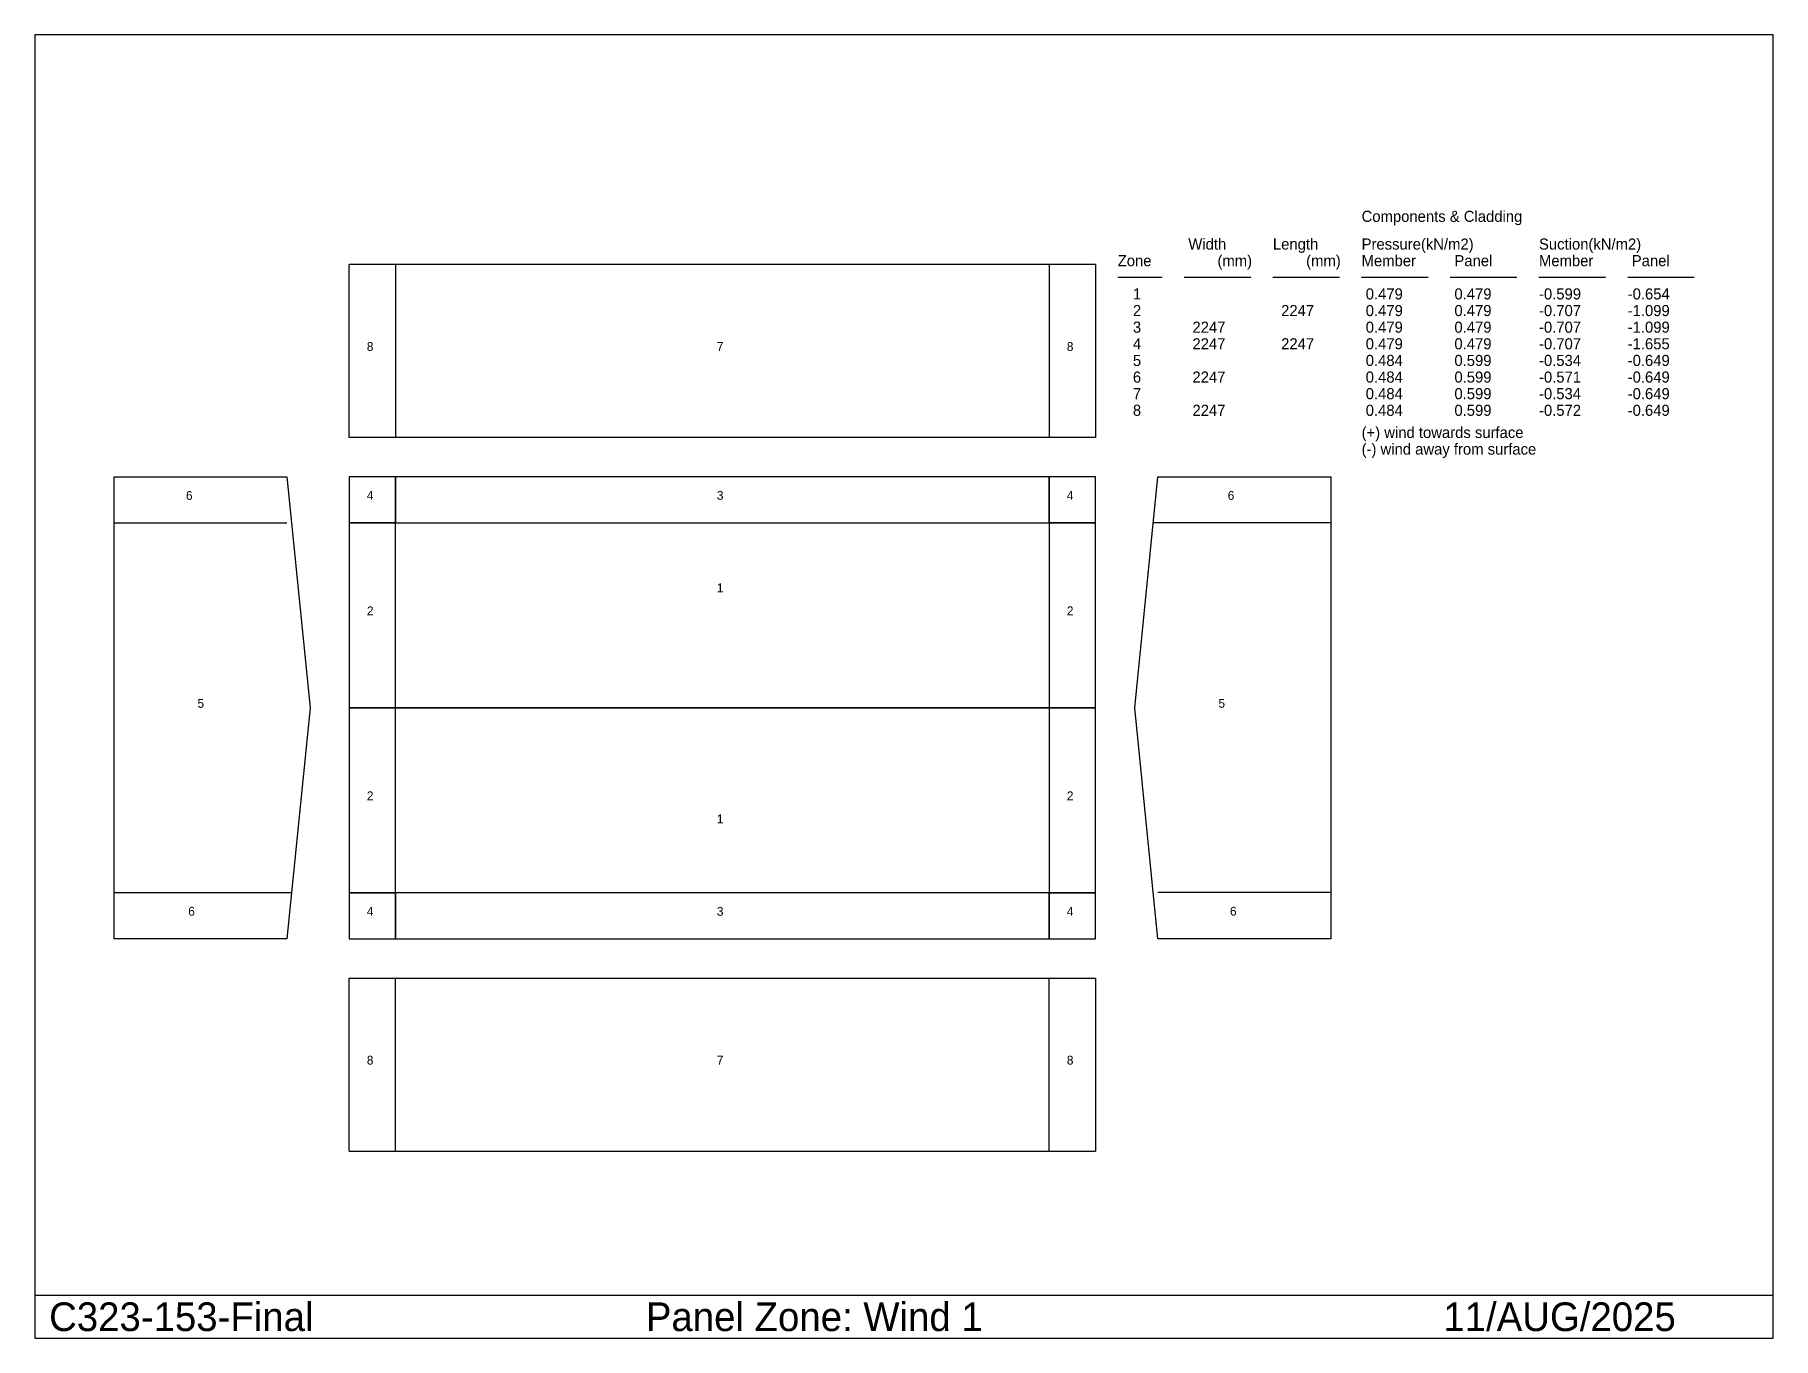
# Model space of a CAD drawing. Extents: x -1275 to 5770, y -1619 to 3664.
import ezdxf

# ---------------------------------------------------------------- set-up
doc = ezdxf.new("R2010")
doc.units = 0
doc.linetypes.add('CONTIN', pattern=[0])
doc.linetypes.add('DASHED', pattern=[84.52, 56.35, -28.17])
doc.layers.get('0').update_dxf_attribs({"linetype": 'CONTIN'})
for name, color, linetype in [('1', 7, 'CONTIN'), ('2', 7, 'CONTIN'), ('21', 7, 'CONTIN'), ('8', 5, 'DASHED')]:
    doc.layers.add(name, color=color, linetype=linetype)

msp = doc.modelspace()

# ---------------------------------------------------------------- linework, layer by layer
for p, q in [((5769.868, 3664.175), (-1274.551, 3664.175)), ((-1274.551, 3664.175), (-1274.551, -1619.139)), ((5769.868, -1619.139), (5769.868, 3664.175)), ((-1274.551, -1444.79), (5769.868, -1444.79)), ((-1274.551, -1619.139), (5769.868, -1619.139))]:
    msp.add_line(p, q)
at = {"layer": '1'}
for p, q in [((-0.046, 2031.758), (0, 2733.424)), ((3023.75, 2733.225), (0, 2733.424)), ((187.25, 2733.412), (187.203, 2031.745)), ((3023.75, 2733.225), (3023.704, 2031.558)), ((3023.704, 2031.558), (-0.046, 2031.758)), ((-954.35, 1872.5), (-252.683, 1872.5)), ((-954.35, 1872.5), (-954.35, 0)), ((-252.683, 1872.5), (-159.058, 936.25)), ((3023.75, 1872.5), (0, 1872.5)), ((0, 1872.5), (0, 0)), ((3023.75, 1872.5), (0, 1872.5)), ((0, 1872.5), (0, 936.25)), ((187.25, 1872.5), (0, 1872.5)), ((0, 1872.5), (0, 1686.179)), ((2836.5, 1872.5), (187.25, 1872.5)), ((187.25, 1872.5), (187.25, 1686.179)), ((187.25, 1686.179), (187.25, 1872.5)), ((2836.5, 1686.179), (2836.5, 1872.5)), ((3023.75, 1872.5), (2836.5, 1872.5)), ((2836.5, 1872.5), (2836.5, 1686.179)), ((3023.75, 0), (3023.75, 1872.5)), ((3023.75, 936.25), (3023.75, 1872.5)), ((3023.75, 1686.179), (3023.75, 1872.5)), ((3182.808, 936.25), (3276.433, 1872.5)), ((3276.433, 1872.5), (3978.1, 1872.5)), ((3978.1, 0), (3978.1, 1872.5)), ((187.25, 1686.179), (0, 1686.179)), ((0, 1686.179), (0, 936.25)), ((0, 1686.179), (187.25, 1686.179)), ((187.25, 936.25), (187.25, 1686.179)), ((187.25, 1686.179), (2836.5, 1686.179)), ((3023.75, 1686.179), (2836.5, 1686.179)), ((2836.5, 1686.179), (2836.5, 936.25)), ((2836.5, 1686.179), (3023.75, 1686.179)), ((3023.75, 936.25), (3023.75, 1686.179)), ((3978.1, 1685.25), (3257.708, 1685.25)), ((-159.058, 936.25), (-252.683, 0)), ((0, 936.25), (3023.75, 936.25)), ((0, 936.25), (187.25, 936.25)), ((3023.75, 936.25), (0, 936.25)), ((0, 936.25), (0, 0)), ((187.25, 936.25), (0, 936.25)), ((0, 936.25), (0, 186.321)), ((187.25, 186.321), (187.25, 936.25)), ((2836.5, 936.25), (3023.75, 936.25)), ((3023.75, 936.25), (2836.5, 936.25)), ((2836.5, 936.25), (2836.5, 186.321)), ((3023.75, 0), (3023.75, 936.25)), ((3023.75, 186.321), (3023.75, 936.25)), ((3276.433, 0), (3182.808, 936.25)), ((-954.35, 187.25), (-233.958, 187.25)), ((0, 186.321), (187.25, 186.321)), ((187.25, 186.321), (0, 186.321)), ((0, 186.321), (0, 0)), ((2836.5, 186.321), (187.25, 186.321)), ((187.25, 186.321), (187.25, 0)), ((187.25, 0), (187.25, 186.321)), ((2836.5, 186.321), (3023.75, 186.321)), ((2836.5, 0), (2836.5, 186.321)), ((3023.75, 186.321), (2836.5, 186.321)), ((2836.5, 186.321), (2836.5, 0)), ((3023.75, 0), (3023.75, 186.321)), ((-252.683, 0), (-954.35, 0)), ((0, 0), (3023.75, 0)), ((0, 0), (3023.75, 0)), ((0, 0), (187.25, 0)), ((187.25, 0), (2836.5, 0)), ((2836.5, 0), (3023.75, 0)), ((3978.1, 0), (3276.433, 0)), ((0, -860.725), (0, -159.058)), ((0, -159.058), (3023.75, -159.058)), ((2836.5, -860.725), (2836.5, -159.058)), ((3023.75, -159.058), (3023.75, -860.725)), ((0, -860.725), (3023.75, -860.725))]:
    msp.add_line(p, q, dxfattribs=at)
at = {"layer": '2'}
for p, q in [((2836.5, 2733.237), (2836.454, 2031.571)), ((-954.35, 1685.25), (-252.683, 1685.25)), ((3978.1, 187.25), (3276.433, 187.25)), ((187.25, -860.725), (187.25, -159.058))]:
    msp.add_line(p, q, dxfattribs=at)
at = {"layer": '21'}
for p, q in [((3113.599, 2681.139), (3293.296, 2681.139)), ((3383.145, 2681.139), (3652.691, 2681.139)), ((3742.54, 2681.139), (4012.086, 2681.139)), ((4101.935, 2681.139), (4371.481, 2681.139)), ((4461.33, 2681.139), (4730.876, 2681.139)), ((4820.725, 2681.139), (5090.271, 2681.139)), ((5180.12, 2681.139), (5449.667, 2681.139))]:
    msp.add_line(p, q, dxfattribs=at)
at = {"layer": '8'}
msp.add_line((0, 936.25), (3023.75, 936.25), dxfattribs=at)

# ---------------------------------------------------------------- texts
for s, p in [('C323-153-Final', (-1216.435, -1590.081)), ('Panel Zone: Wind 1', (1201.562, -1590.081)), ('11/AUG/2025', (4433.189, -1590.081))]:
    msp.add_text(s, height=116.233).set_placement(p)
at = {"layer": '1'}
for s, p in [(' 8', (57.662, 2382.587)), (' 7', (1475.912, 2382.494)), (' 8', (2894.162, 2382.4)), (' 6', (-675.396, 1778.875)), (' 4', (57.686, 1779.34)), (' 3', (1475.936, 1779.34)), (' 4', (2894.186, 1779.34)), (' 6', (3546.025, 1778.875)), (' 1', (1475.936, 1404.375)), (' 2', (57.686, 1311.215)), (' 2', (2894.186, 1311.215)), (' 5', (-628.583, 936.25)), (' 5', (3508.575, 936.25)), (' 2', (57.686, 561.285)), (' 2', (2894.186, 561.285)), (' 1', (1475.936, 468.125)), (' 6', (-666.033, 93.625)), (' 4', (57.686, 93.16)), (' 3', (1475.936, 93.16)), (' 4', (2894.186, 93.16)), (' 6', (3555.388, 93.625)), (' 8', (57.686, -509.892)), (' 7', (1475.935, -509.892)), (' 8', (2894.185, -509.892))]:
    msp.add_text(s, height=35.939, dxfattribs=at).set_placement(p)
at = {"layer": '21'}
for s, p in [('Components & Cladding', (4101.935, 2905.76)), (' Width', (3383.145, 2793.45)), ('Length', (3742.54, 2793.45)), ('Pressure(kN/m2)', (4101.935, 2793.45)), ('Suction(kN/m2)', (4820.725, 2793.45)), ('Zone', (3113.599, 2726.063)), ('(mm)', (3517.918, 2726.063)), ('(mm)', (3877.313, 2726.063)), ('Member', (4101.935, 2726.063)), (' Panel', (4461.33, 2726.063)), ('Member', (4820.725, 2726.063)), (' Panel', (5180.12, 2726.063)), (' 1', (3158.523, 2591.29)), (' 0.479', (4101.935, 2591.29)), (' 0.479', (4461.33, 2591.29)), ('-0.599', (4820.725, 2591.29)), ('-0.654', (5180.12, 2591.29)), (' 2', (3158.523, 2523.903)), ('  2247', (3742.54, 2523.903)), (' 0.479', (4101.935, 2523.903)), (' 0.479', (4461.33, 2523.903)), ('-0.707', (4820.725, 2523.903)), ('-1.099', (5180.12, 2523.903)), (' 3', (3158.523, 2456.517)), ('  2247', (3383.145, 2456.517)), (' 0.479', (4101.935, 2456.517)), (' 0.479', (4461.33, 2456.517)), ('-0.707', (4820.725, 2456.517)), ('-1.099', (5180.12, 2456.517)), (' 4', (3158.523, 2389.13)), ('  2247', (3383.145, 2389.13)), ('  2247', (3742.54, 2389.13)), (' 0.479', (4101.935, 2389.13)), (' 0.479', (4461.33, 2389.13)), ('-0.707', (4820.725, 2389.13)), ('-1.655', (5180.12, 2389.13)), (' 5', (3158.523, 2321.743)), (' 0.484', (4101.935, 2321.743)), (' 0.599', (4461.33, 2321.743)), ('-0.534', (4820.725, 2321.743)), ('-0.649', (5180.12, 2321.743)), (' 6', (3158.523, 2254.357)), ('  2247', (3383.145, 2254.357)), (' 0.484', (4101.935, 2254.357)), (' 0.599', (4461.33, 2254.357)), ('-0.571', (4820.725, 2254.357)), ('-0.649', (5180.12, 2254.357)), (' 7', (3158.523, 2186.97)), (' 0.484', (4101.935, 2186.97)), (' 0.599', (4461.33, 2186.97)), ('-0.534', (4820.725, 2186.97)), ('-0.649', (5180.12, 2186.97)), (' 8', (3158.523, 2119.584)), ('  2247', (3383.145, 2119.584)), (' 0.484', (4101.935, 2119.584)), (' 0.599', (4461.33, 2119.584)), ('-0.572', (4820.725, 2119.584)), ('-0.649', (5180.12, 2119.584)), ('(+) wind towards surface', (4101.935, 2029.735)), ('(-) wind away from surface', (4101.935, 1962.348))]:
    msp.add_text(s, height=44.924, dxfattribs=at).set_placement(p)

doc.saveas('drawing.dxf')
